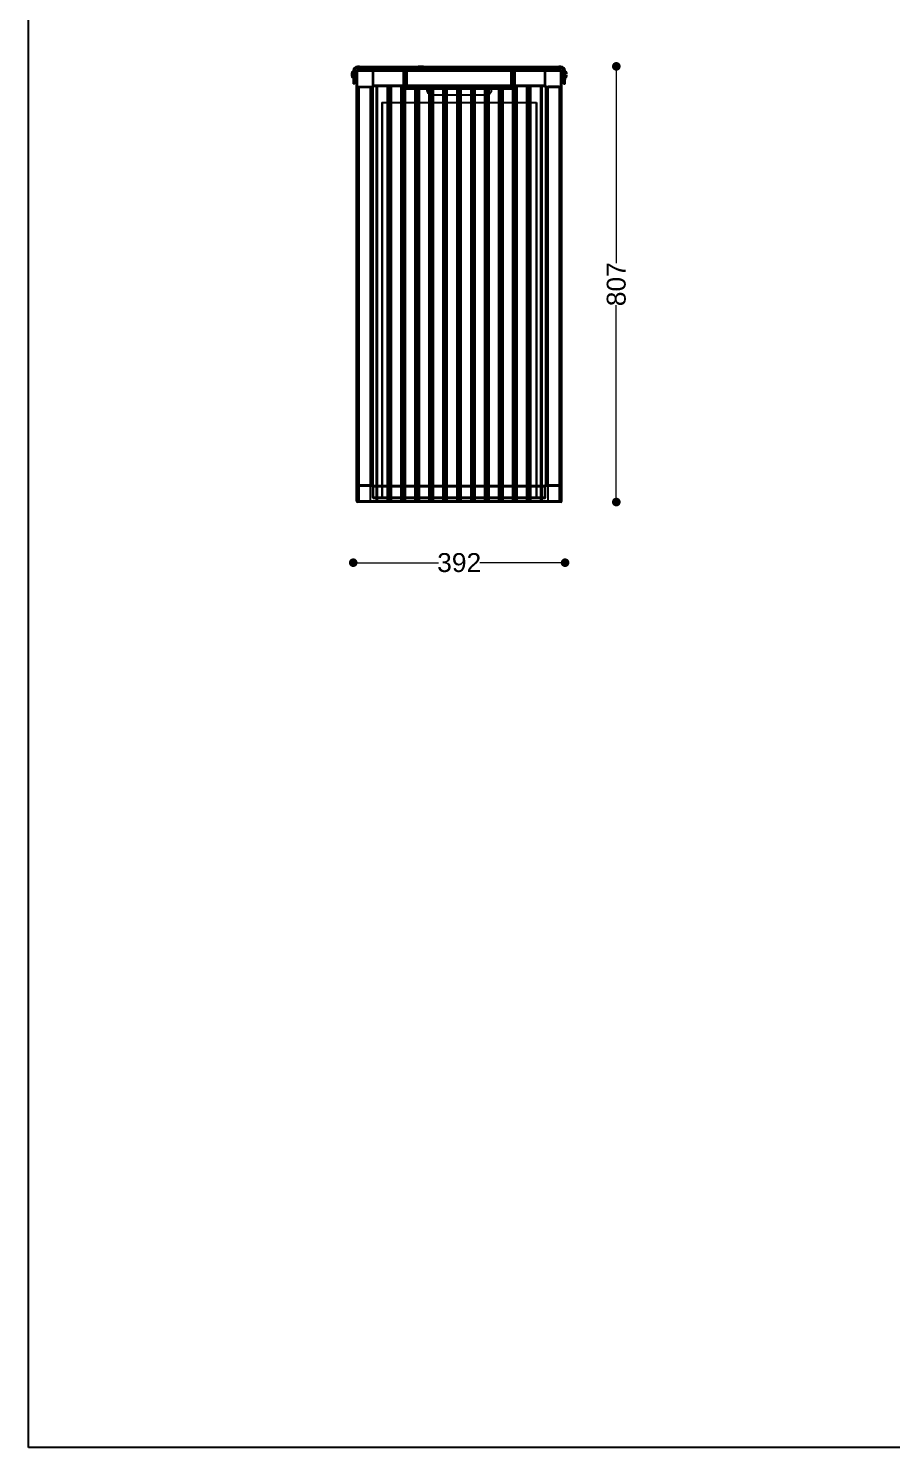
# Model space of a CAD drawing. Header units: millimetres. Extents: x 10366 to 13995, y 24552 to 29685.
# Drawn here: x 10366 to 11965, y 24552 to 27182 of the extents above; entities that cross this region are included whole.
import ezdxf

# ---------------------------------------------------------------- set-up
doc = ezdxf.new("R2010")
doc.units = ezdxf.units.MM
doc.header["$LTSCALE"] = 3
doc.layers.add('DomyÅ›lny', color=7, linetype='Continuous')
doc.layers.add('Hidden_lines', color=7, linetype='Continuous')
doc.styles.get("Standard").update_dxf_attribs({"font": 'arial.ttf'})
doc.dimstyles.new('MATEUSZ', dxfattribs={"dimtxt": 35, "dimasz": 16, "dimexe": 0.18, "dimexo": 0.0625, "dimgap": 0.09, "dimtad": 0, "dimdec": 0, "dimdsep": 46, "dimtxsty": 'Standard', "dimblk": 'DOT', "dimcen": 0.09, "dimse1": 1, "dimse2": 1, "dimadec": 0, "dimazin": 0, "dimtfac": 1, "dimtdec": 0, "dimtofl": 0, "dimtmove": 0, "dimatfit": 3, "dimfxl": 1, "dimtolj": 1, "dimtzin": 0, "dimlwd": 9, "dimlwe": 9, "dimarcsym": 0})

# ---------------------------------------------------------------- blocks, each defined once
blk = doc.blocks.new('_Dot')
at = {"color": 0, "linetype": 'ByBlock', "lineweight": -2}
blk.add_line((-0.5, 0), (-1, 0), dxfattribs=at)
at = {"color": 0, "linetype": 'ByBlock', "const_width": 0.5}
blk.add_lwpolyline([(-0.25, 0, 1), (0.25, 0, 1)], format="xyb", close=True, dxfattribs=at)
blk = doc.blocks.new('*D40')
at = {"color": 0, "lineweight": 9, "transparency": 16777216}
for p, q in [((10983.8, 26191.8), (11125.4, 26191.8)), ((11344.1, 26191.8), (11202.5, 26191.8))]:
    blk.add_line(p, q, dxfattribs=at)
at = {"layer": 'Defpoints', "color": 0, "transparency": 16777216}
for p in [(10967.8, 27079.1), (11360.1, 27079.1), (11360.1, 26191.8)]:
    blk.add_point(p, dxfattribs=at)
at = {"color": 0, "lineweight": 9, "transparency": 16777216, "xscale": 16, "yscale": 16, "zscale": 16, "rotation": 180}
blk.add_blockref('_Dot', (10967.8, 26191.8), dxfattribs=at)
at = {"color": 0, "lineweight": 9, "transparency": 16777216, "xscale": 16, "yscale": 16, "zscale": 16}
blk.add_blockref('_Dot', (11360.1, 26191.8), dxfattribs=at)
at = {"color": 0, "transparency": 16777216, "insert": (11164, 26191.8), "char_height": 35, "attachment_point": 5}
blk.add_mtext('\\A1;392', dxfattribs=at)
blk = doc.blocks.new('*D42')
at = {"color": 0, "lineweight": 9, "transparency": 16777216}
for p, q in [((11455, 27095.2), (11455, 26746.5)), ((11455, 26320.2), (11455, 26668.9))]:
    blk.add_line(p, q, dxfattribs=at)
at = {"layer": 'Defpoints', "color": 0, "transparency": 16777216}
for p in [(11347.4, 27111.2), (11349, 26304.2), (11455, 26304.2)]:
    blk.add_point(p, dxfattribs=at)
at = {"color": 0, "lineweight": 9, "transparency": 16777216, "xscale": 16, "yscale": 16, "zscale": 16}
for p, rotation in [((11455, 27111.2), 90), ((11455, 26304.2), 270)]:
    blk.add_blockref('_Dot', p, dxfattribs=dict(at, rotation=rotation))
at = {"color": 0, "transparency": 16777216, "insert": (11455, 26707.7), "char_height": 35, "attachment_point": 5, "rotation": 90}
blk.add_mtext('\\A1;807', dxfattribs=at)

msp = doc.modelspace()

# ---------------------------------------------------------------- linework, layer by layer
msp.add_lwpolyline([(10366.2, 24552.5), (10366.2, 29684.6), (13995, 29684.6), (13995, 24552.5)], close=True)
at = {"layer": 'DomyÅ›lny'}
for p, q in [((10975.6, 27111.2), (10975.6, 27108.2)), ((10979.6, 27111.2), (11348.4, 27111.2)), ((10979.6, 27111.2), (10979.6, 27108.2)), ((10979.6, 27108.2), (11348.4, 27108.2)), ((11061, 27104.2), (11061, 27108.2)), ((11063, 27104.2), (11063, 27108.2)), ((11064, 27104.2), (11064, 27107.3)), ((11260.2, 27107.3), (11067.7, 27107.3)), ((11067.7, 27104.2), (11067.7, 27107.3)), ((11260.2, 27104.2), (11260.2, 27107.3)), ((11264, 27104.2), (11264, 27107.3)), ((11265, 27108.2), (11265, 27104.2)), ((11267, 27108.2), (11267, 27104.2)), ((11348.4, 27108.2), (11348.4, 27111.2)), ((11352.4, 27108.2), (11352.4, 27111.2)), ((10967.8, 27103.2), (10967.8, 27087.1)), ((10970.8, 27087.1), (10967.8, 27087.1)), ((10970.8, 27087.1), (10970.8, 27103.2)), ((10970.8, 27102.6), (10973.8, 27102.6)), ((10973.8, 27089.6), (10970.8, 27089.6)), ((10974, 26305.8), (10974, 27102.6)), ((11352.4, 27104.2), (10975.6, 27104.2)), ((11352.4, 27102.6), (10975.6, 27102.6)), ((10975.6, 26305.8), (10975.6, 27102.6)), ((11352.4, 26305.8), (11352.4, 27102.6)), ((11354, 26305.8), (11354, 27102.6)), ((11354.1, 27102.6), (11357.1, 27102.6)), ((11357.1, 27089.6), (11354.1, 27089.6)), ((11357.1, 27087.1), (11357.1, 27103.2)), ((11357.1, 27087.1), (11360.1, 27087.1)), ((11360.1, 27103.2), (11360.1, 27087.1)), ((10970.8, 27079.1), (10967.8, 27079.1)), ((11002.4, 27072.6), (11002.4, 26335.8)), ((11004, 27072.6), (11004, 26335.8)), ((11322.4, 27075.8), (11005.6, 27075.8)), ((11322.4, 27074.2), (11005.6, 27074.2)), ((11011, 26334.2), (11011, 27074.2)), ((11031, 26334.2), (11031, 27074.2)), ((11033, 27074.2), (11033, 27044.4)), ((11036.8, 26334.2), (11036.8, 27074.2)), ((11056.8, 26334.2), (11056.8, 27074.2)), ((11058.8, 27074.2), (11058.8, 27044.4)), ((11062.6, 26334.2), (11062.6, 27074.2)), ((11082.6, 26334.2), (11082.6, 27074.2)), ((11082.6, 27072.3), (11088.4, 27072.3)), ((11088.4, 27071.3), (11082.6, 27071.3)), ((11088.4, 27069.3), (11082.6, 27069.3)), ((11084.6, 27072.3), (11084.6, 27071.3)), ((11084.6, 27069.3), (11084.6, 27044.4)), ((11088.4, 26334.2), (11088.4, 27074.2)), ((11108.4, 26334.2), (11108.4, 27074.2)), ((11108.4, 27072.3), (11114.2, 27072.3)), ((11108.4, 27072.3), (11114.2, 27072.3)), ((11110.4, 27059), (11110.4, 27044.4)), ((11114.2, 26334.2), (11114.2, 27074.2)), ((11134.2, 26334.2), (11134.2, 27074.2)), ((11134.2, 27072.3), (11140.1, 27072.3)), ((11134.2, 27072.3), (11140.1, 27072.3)), ((11134.2, 27058.3), (11140.1, 27058.3)), ((11136.2, 27058.3), (11136.2, 27044.4)), ((11140.1, 26334.2), (11140.1, 27074.2)), ((11160.1, 26334.2), (11160.1, 27074.2)), ((11160.1, 27072.3), (11165.9, 27072.3)), ((11160.1, 27072.3), (11165.9, 27072.3)), ((11160.1, 27058.3), (11165.9, 27058.3)), ((11162, 27058.3), (11162, 27044.4)), ((11165.9, 26334.2), (11165.9, 27074.2)), ((11185.9, 26334.2), (11185.9, 27074.2)), ((11185.9, 27072.3), (11191.7, 27072.3)), ((11185.9, 27072.3), (11191.7, 27072.3)), ((11185.9, 27058.3), (11191.7, 27058.3)), ((11187.8, 27058.3), (11187.8, 27044.4)), ((11191.7, 26334.2), (11191.7, 27074.2)), ((11211.7, 26334.2), (11211.7, 27074.2)), ((11211.7, 27072.3), (11217.5, 27072.3)), ((11211.7, 27072.3), (11217.5, 27072.3)), ((11211.7, 27058.3), (11214, 27058.3)), ((11213.7, 27058.3), (11213.7, 27044.4)), ((11217.5, 26334.2), (11217.5, 27074.2)), ((11237.5, 26334.2), (11237.5, 27074.2)), ((11237.5, 27072.3), (11243.3, 27072.3)), ((11243.3, 27071.3), (11237.5, 27071.3)), ((11243.3, 27069.3), (11237.5, 27069.3)), ((11239.5, 27072.3), (11239.5, 27071.3)), ((11239.5, 27069.3), (11239.5, 27044.4)), ((11243.3, 26334.2), (11243.3, 27074.2)), ((11263.3, 26334.2), (11263.3, 27074.2)), ((11264, 27072.3), (11264, 27074.2)), ((11265.3, 27070.3), (11265.3, 27044.4)), ((11269.1, 26334.2), (11269.1, 27074.2)), ((11289.1, 26334.2), (11289.1, 27074.2)), ((11291.1, 27074.2), (11291.1, 27044.4)), ((11295, 26334.2), (11295, 27074.2)), ((11315, 26334.2), (11315, 27074.2)), ((11316.9, 27074.2), (11316.9, 26334.2)), ((11324, 27072.6), (11324, 26335.8)), ((11325.6, 27072.6), (11325.6, 26335.8)), ((11357.1, 27079.1), (11360.1, 27079.1)), ((11031, 27044.4), (11036.8, 27044.4)), ((11056.8, 27044.4), (11062.6, 27044.4)), ((11082.6, 27044.4), (11088.4, 27044.4)), ((11108.4, 27044.4), (11114.2, 27044.4)), ((11134.2, 27044.4), (11140.1, 27044.4)), ((11160.1, 27044.4), (11165.9, 27044.4)), ((11185.9, 27044.4), (11191.7, 27044.4)), ((11211.7, 27044.4), (11217.5, 27044.4)), ((11237.5, 27044.4), (11243.3, 27044.4)), ((11263.3, 27044.4), (11269.1, 27044.4)), ((11289.1, 27044.4), (11295, 27044.4)), ((11322.4, 26334.2), (11005.6, 26334.2)), ((11322.4, 26332.6), (11005.6, 26332.6)), ((11352.4, 26305.8), (10975.6, 26305.8)), ((11352.4, 26304.2), (10975.6, 26304.2))]:
    msp.add_line(p, q, dxfattribs=at)
for points in [[(10979.6, 27111.2, 0), (10975.6, 27111.2, 0)], [(10975.6, 27108.2, 0), (10975.6, 27108.2, 0), (10975.6, 27108.2, 0), (10975.6, 27108.2, 0), (10975.6, 27108.2, 0), (10975.6, 27108.2, 0), (10975.6, 27108.2, 0), (10975.6, 27108.2, 0), (10975.6, 27108.2, 0), (10975.6, 27108.2, 0), (10975.6, 27108.2, 0), (10975.6, 27108.2, 0), (10975.6, 27108.2, 0), (10975.6, 27108.2, 0), (10975.6, 27108.2, 0), (10975.7, 27108.2, 0), (10976, 27108.2, 0), (10979.6, 27108.2, 0)], [(11064, 27107.3, 0), (11064, 27107.3, 0), (11064, 27107.3, 0), (11064, 27107.3, 0), (11064, 27107.3, 0), (11064, 27107.3, 0), (11064, 27107.3, 0), (11064, 27107.3, 0), (11064, 27107.3, 0), (11064, 27107.3, 0), (11064, 27107.3, 0), (11064, 27107.3, 0), (11064, 27107.3, 0), (11064.1, 27107.3, 0), (11065, 27107.3, 0), (11067.7, 27107.3, 0)], [(11260.2, 27107.3, 0), (11264, 27107.3, 0)], [(11352.4, 27111.2, 0), (11352.4, 27111.2, 0), (11352.4, 27111.2, 0), (11352.4, 27111.2, 0), (11352.4, 27111.2, 0), (11352.4, 27111.2, 0), (11352.4, 27111.2, 0), (11352.4, 27111.2, 0), (11352.4, 27111.2, 0), (11352.4, 27111.2, 0), (11352.4, 27111.2, 0), (11352.4, 27111.2, 0), (11352.3, 27111.2, 0), (11352.3, 27111.2, 0), (11352.3, 27111.2, 0), (11352.2, 27111.2, 0), (11351.9, 27111.2, 0), (11348.4, 27111.2, 0)], [(11348.4, 27108.2, 0), (11352.4, 27108.2, 0)], [(10965.3, 27096.1, 0), (10965.3, 27096.1, 0), (10965.3, 27096.1, 0), (10965.3, 27096.1, 0), (10965.3, 27096.1, 0), (10965.3, 27096.1, 0), (10965.3, 27096.1, 0), (10965.3, 27096.1, 0), (10965.3, 27096.1, 0), (10965.3, 27096.1, 0), (10965.3, 27096.1, 0), (10965.3, 27096.1, 0), (10965.3, 27096.1, 0), (10965.3, 27096.1, 0), (10965.4, 27098.6, 0), (10965.6, 27099.8, 0), (10966, 27101.1, 0), (10966.3, 27101.7, 0), (10966.4, 27102, 0), (10966.7, 27102.3, 0), (10966.8, 27102.4, 0), (10966.9, 27102.5, 0), (10967, 27102.5, 0), (10967.1, 27102.5, 0), (10967.1, 27102.6, 0), (10967.2, 27102.6, 0), (10967.3, 27102.6, 0), (10967.4, 27102.6, 0), (10967.4, 27102.5, 0), (10967.5, 27102.5, 0), (10967.6, 27102.5, 0), (10967.7, 27102.4, 0), (10967.8, 27102.3, 0)], [(10967.8, 27089.9, 0), (10967.8, 27089.8, 0), (10967.7, 27089.7, 0), (10967.6, 27089.7, 0), (10967.5, 27089.6, 0), (10967.4, 27089.6, 0), (10967.4, 27089.6, 0), (10967.3, 27089.6, 0), (10967.2, 27089.6, 0), (10967.2, 27089.6, 0), (10967.1, 27089.6, 0), (10967.1, 27089.6, 0), (10967, 27089.6, 0), (10966.9, 27089.7, 0), (10966.8, 27089.7, 0), (10966.7, 27089.8, 0), (10966.5, 27090, 0), (10966.4, 27090.2, 0), (10966.1, 27090.7, 0), (10965.8, 27091.6, 0), (10965.6, 27092.6, 0), (10965.4, 27093.6, 0), (10965.3, 27096.1, 0)], [(10967.8, 27087.1, 0), (10967.8, 27079.1, 0)], [(10970.8, 27096.1, 0), (10970.8, 27100.7, 0), (10970.8, 27102.1, 0), (10970.8, 27102.5, 0), (10970.8, 27102.5, 0), (10970.8, 27102.6, 0), (10970.8, 27102.6, 0), (10970.8, 27102.6, 0), (10970.8, 27102.6, 0), (10970.8, 27102.6, 0), (10970.8, 27102.6, 0), (10970.8, 27102.6, 0), (10970.8, 27102.6, 0), (10970.8, 27102.6, 0), (10970.8, 27102.6, 0), (10970.8, 27102.6, 0), (10970.8, 27102.6, 0), (10970.8, 27102.6, 0), (10970.8, 27102.6, 0)], [(10970.8, 27089.6, 0), (10970.8, 27089.6, 0), (10970.8, 27089.6, 0), (10970.8, 27089.6, 0), (10970.8, 27089.6, 0), (10970.8, 27089.6, 0), (10970.8, 27089.6, 0), (10970.8, 27089.6, 0), (10970.8, 27089.6, 0), (10970.8, 27089.6, 0), (10970.8, 27089.6, 0), (10970.8, 27089.6, 0), (10970.8, 27089.6, 0), (10970.8, 27089.6, 0), (10970.8, 27089.6, 0), (10970.8, 27089.8, 0), (10970.8, 27090.4, 0), (10970.8, 27096.1, 0)], [(10970.8, 27079.1, 0), (10970.8, 27079.1, 0), (10970.8, 27079.1, 0), (10970.8, 27079.1, 0), (10970.8, 27079.1, 0), (10970.8, 27079.1, 0), (10970.8, 27079.1, 0), (10970.8, 27079.1, 0), (10970.8, 27079.1, 0), (10970.8, 27079.1, 0), (10970.8, 27079.1, 0), (10970.8, 27079.1, 0), (10970.8, 27079.1, 0), (10970.8, 27079.2, 0), (10970.8, 27079.3, 0), (10970.8, 27080.1, 0), (10970.8, 27087.1, 0)], [(10975.6, 27102.6, 0), (10974, 27102.6, 0)], [(10975.6, 27104.2, 0), (10975.6, 27104.2, 0), (10975.6, 27104.2, 0), (10975.6, 27104.2, 0), (10975.6, 27104.2, 0), (10975.6, 27104.2, 0), (10975.6, 27104.2, 0), (10975.6, 27104.2, 0), (10975.6, 27104.2, 0), (10975.6, 27104.2, 0), (10975.6, 27104.2, 0), (10975.6, 27104.2, 0), (10975.6, 27104.2, 0), (10975.6, 27104.2, 0), (10975.6, 27104.2, 0), (10975.6, 27104.1, 0), (10975.6, 27104, 0), (10975.6, 27102.6, 0)], [(11352.4, 27102.6, 0), (11352.4, 27104.2, 0)], [(11354, 27102.6, 0), (11354, 27102.6, 0), (11354, 27102.6, 0), (11354, 27102.6, 0), (11354, 27102.6, 0), (11354, 27102.6, 0), (11354, 27102.6, 0), (11354, 27102.6, 0), (11354, 27102.6, 0), (11354, 27102.6, 0), (11354, 27102.6, 0), (11354, 27102.6, 0), (11354, 27102.6, 0), (11353.9, 27102.6, 0), (11353.9, 27102.6, 0), (11353.9, 27102.6, 0), (11353.8, 27102.6, 0), (11352.4, 27102.6, 0)], [(11357.1, 27087.1, 0), (11357.1, 27079.1, 0)], [(11360.1, 27102.3, 0), (11360.2, 27102.4, 0), (11360.3, 27102.5, 0), (11360.4, 27102.5, 0), (11360.5, 27102.5, 0), (11360.6, 27102.6, 0), (11360.7, 27102.6, 0), (11360.8, 27102.6, 0), (11360.9, 27102.5, 0), (11361, 27102.5, 0), (11361.1, 27102.4, 0), (11361.2, 27102.3, 0), (11361.3, 27102.2, 0), (11361.5, 27102, 0), (11361.7, 27101.6, 0), (11361.9, 27101.2, 0), (11362.1, 27100.4, 0), (11362.5, 27098.7, 0), (11362.6, 27097, 0)], [(11362.6, 27095.1, 0), (11362.5, 27093.5, 0), (11362.1, 27091.8, 0), (11361.9, 27090.9, 0), (11361.7, 27090.5, 0), (11361.5, 27090.1, 0), (11361.3, 27089.9, 0), (11361.2, 27089.8, 0), (11361.1, 27089.7, 0), (11361, 27089.7, 0), (11360.9, 27089.6, 0), (11360.8, 27089.6, 0), (11360.7, 27089.6, 0), (11360.6, 27089.6, 0), (11360.5, 27089.6, 0), (11360.4, 27089.6, 0), (11360.3, 27089.7, 0), (11360.2, 27089.7, 0), (11360.1, 27089.9, 0)], [(11360.1, 27079.1, 0), (11360.1, 27079.1, 0), (11360.1, 27079.1, 0), (11360.1, 27079.1, 0), (11360.1, 27079.1, 0), (11360.1, 27079.1, 0), (11360.1, 27079.1, 0), (11360.1, 27079.1, 0), (11360.1, 27079.1, 0), (11360.1, 27079.1, 0), (11360.1, 27079.1, 0), (11360.1, 27079.1, 0), (11360.1, 27079.1, 0), (11360.1, 27079.2, 0), (11360.1, 27079.3, 0), (11360.1, 27080.1, 0), (11360.1, 27087.1, 0)], [(11004, 27072.6, 0), (11004, 27072.6, 0), (11004, 27072.6, 0), (11004, 27072.6, 0), (11004, 27072.6, 0), (11004, 27072.6, 0), (11004, 27072.6, 0), (11004, 27072.6, 0), (11004, 27072.6, 0), (11004, 27072.6, 0), (11004, 27072.6, 0), (11004, 27072.6, 0), (11003.9, 27072.6, 0), (11003.9, 27072.6, 0), (11003.9, 27072.6, 0), (11003.8, 27072.6, 0), (11002.4, 27072.6, 0)], [(11005.6, 27075.8, 0), (11005.6, 27074.2, 0)], [(11263.3, 27072.3, 0), (11263.8, 27072.3, 0), (11263.9, 27072.3, 0), (11263.9, 27072.3, 0), (11263.9, 27072.3, 0), (11264, 27072.3, 0), (11264, 27072.3, 0), (11264, 27072.3, 0), (11264, 27072.3, 0), (11264, 27072.3, 0), (11264, 27072.3, 0), (11264, 27072.3, 0), (11264, 27072.3, 0), (11264, 27072.3, 0), (11264, 27072.3, 0), (11264, 27072.3, 0), (11264, 27072.3, 0)], [(11322.4, 27074.2, 0), (11322.4, 27074.2, 0), (11322.4, 27074.2, 0), (11322.4, 27074.2, 0), (11322.4, 27074.2, 0), (11322.4, 27074.2, 0), (11322.4, 27074.2, 0), (11322.4, 27074.2, 0), (11322.4, 27074.2, 0), (11322.4, 27074.2, 0), (11322.4, 27074.2, 0), (11322.4, 27074.2, 0), (11322.4, 27074.2, 0), (11322.4, 27074.2, 0), (11322.4, 27074.2, 0), (11322.4, 27074.4, 0), (11322.4, 27075.8, 0)], [(11325.6, 27072.6, 0), (11324, 27072.6, 0)], [(11002.4, 26335.8, 0), (11004, 26335.8, 0)], [(11005.6, 26334.2, 0), (11005.6, 26334.2, 0), (11005.6, 26334.2, 0), (11005.6, 26334.2, 0), (11005.6, 26334.2, 0), (11005.6, 26334.2, 0), (11005.6, 26334.2, 0), (11005.6, 26334.2, 0), (11005.6, 26334.2, 0), (11005.6, 26334.2, 0), (11005.6, 26334.2, 0), (11005.6, 26334.2, 0), (11005.6, 26334.2, 0), (11005.6, 26334.2, 0), (11005.6, 26334.2, 0), (11005.6, 26334.1, 0), (11005.6, 26334, 0), (11005.6, 26332.6, 0)], [(11322.4, 26332.6, 0), (11322.4, 26334.2, 0)], [(11324, 26335.8, 0), (11324, 26335.8, 0), (11324, 26335.8, 0), (11324, 26335.8, 0), (11324, 26335.8, 0), (11324, 26335.8, 0), (11324, 26335.8, 0), (11324, 26335.8, 0), (11324, 26335.8, 0), (11324, 26335.8, 0), (11324, 26335.8, 0), (11324, 26335.8, 0), (11324, 26335.8, 0), (11324, 26335.8, 0), (11324, 26335.8, 0), (11324.1, 26335.8, 0), (11325.6, 26335.8, 0)], [(10974, 26305.8, 0), (10974, 26305.8, 0), (10974, 26305.8, 0), (10974, 26305.8, 0), (10974, 26305.8, 0), (10974, 26305.8, 0), (10974, 26305.8, 0), (10974, 26305.8, 0), (10974, 26305.8, 0), (10974, 26305.8, 0), (10974, 26305.8, 0), (10974, 26305.8, 0), (10974, 26305.8, 0), (10974, 26305.8, 0), (10974, 26305.8, 0), (10974, 26305.8, 0), (10974.1, 26305.8, 0), (10975.6, 26305.8, 0)], [(10975.6, 26305.8, 0), (10975.6, 26304.2, 0)], [(11352.4, 26305.8, 0), (11354, 26305.8, 0)], [(11352.4, 26304.2, 0), (11352.4, 26304.2, 0), (11352.4, 26304.2, 0), (11352.4, 26304.2, 0), (11352.4, 26304.2, 0), (11352.4, 26304.2, 0), (11352.4, 26304.2, 0), (11352.4, 26304.2, 0), (11352.4, 26304.2, 0), (11352.4, 26304.2, 0), (11352.4, 26304.2, 0), (11352.4, 26304.2, 0), (11352.4, 26304.2, 0), (11352.4, 26304.2, 0), (11352.4, 26304.2, 0), (11352.4, 26304.2, 0), (11352.4, 26304.4, 0), (11352.4, 26305.8, 0)]]:
    msp.add_polyline3d(points, dxfattribs=at)
for points in [[(11093.2, 27111.2, 0), (11088.2, 27111.2, 0), (11093.2, 27111.2, 0), (11098.2, 27111.2, 0)], [(11093.2, 27108.2, 0), (11088.2, 27108.2, 0), (11093.2, 27108.2, 0), (11098.2, 27108.2, 0)], [(11114.2, 27108.2, 0), (11107.2, 27108.2, 0), (11114.2, 27108.2, 0), (11121.2, 27108.2, 0)], [(11135.2, 27108.2, 0), (11128.2, 27108.2, 0), (11135.2, 27108.2, 0), (11140.2, 27108.2, 0), (11141.7, 27108.2, 0), (11142.1, 27108.2, 0), (11142.2, 27108.2, 0), (11142.2, 27108.2, 0), (11142.2, 27108.2, 0), (11142.2, 27108.2, 0), (11142.2, 27108.2, 0), (11142.2, 27108.2, 0), (11142.2, 27108.2, 0), (11142.2, 27108.2, 0), (11142.2, 27108.2, 0), (11142.2, 27108.2, 0), (11142.2, 27108.2, 0), (11142.2, 27108.2, 0), (11142.2, 27108.2, 0), (11142.2, 27108.2, 0), (11142.2, 27108.2, 0), (11142.2, 27108.2, 0), (11142.2, 27108.2, 0), (11142.2, 27108.2, 0), (11142.2, 27108.2, 0), (11142.2, 27108.2, 0), (11142.2, 27108.2, 0), (11142.2, 27108.2, 0), (11142.2, 27108.2, 0), (11142.2, 27108.2, 0), (11142, 27108.2, 0), (11141.3, 27108.2, 0)], [(11164, 27108.2, 0), (11149, 27108.2, 0), (11164, 27108.2, 0), (11179, 27108.2, 0)], [(11192.7, 27108.2, 0), (11199.7, 27108.2, 0), (11192.7, 27108.2, 0), (11185.7, 27108.2, 0)], [(11354.1, 27096.1, 0), (11354.1, 27102.6, 0), (11354.1, 27096.1, 0), (11354.1, 27089.6, 0)]]:
    msp.add_polyline3d(points, close=True, dxfattribs=at)
for centre, radius, start, end in [((10975.9, 27103.2), 8.02, 92.224, 180), ((10975.9, 27103.2), 5.02, 93.5545, 180), ((11352, 27103.2), 8.02, 0, 87.776), ((11352, 27103.2), 8.02, 0, 87.776), ((11352, 27103.2), 5.02, 0, 86.4455), ((10975.6, 27102.6), 1.6, 90, 180), ((11002.4, 27102.6), 1.6, 61.6476, 90), ((11325.6, 27102.6), 1.6, 90, 110.2), ((11352.4, 27102.6), 1.6, 0, 90), ((10975.6, 27075.8), 1.6, 180, 212.8932), ((11005.6, 27072.6), 3.2, 90, 180), ((11005.6, 27072.6), 1.6, 90, 180), ((11065.4, 27073.8), 4.49, 180, 231.0161), ((11114, 27068.3), 10, 236.4977, 270), ((11214, 27068.3), 10, 270, 290.8248), ((11262.5, 27073.8), 4.49, 281.0434, 0), ((11262.5, 27073.8), 2.49, 290.2069, 0), ((11322.4, 27072.6), 3.2, 0, 90), ((11322.4, 27072.6), 1.6, 0, 90), ((11352.4, 27075.8), 1.6, 327.1068, 0), ((10975.6, 26332.6), 1.6, 148.7822, 180), ((11005.6, 26335.8), 3.2, 180, 270), ((11005.6, 26335.8), 1.6, 180, 270), ((11322.4, 26335.8), 3.2, 270, 0), ((11322.4, 26335.8), 1.6, 270, 0), ((11352.4, 26332.6), 1.6, 0, 28.1795), ((10975.6, 26305.8), 1.6, 180, 270), ((11352.4, 26305.8), 1.6, 270, 0)]:
    msp.add_arc(centre, radius, start, end, dxfattribs=at)
at = {"layer": 'Hidden_lines'}
for p, q in [((10980.6, 27108.2), (10980.6, 27111.2)), ((11039, 27108.2), (11039, 27111.2)), ((11044, 27108.2), (11044, 27111.2)), ((11065.2, 27072.3), (11065.2, 27107.3)), ((11067.4, 27072.3), (11067.4, 27107.3)), ((11088.2, 27108.2), (11088.2, 27111.2)), ((11098.2, 27111.2), (11098.2, 27108.2)), ((11107.2, 27108.2), (11107.2, 27111.2)), ((11121.2, 27111.2), (11121.2, 27108.2)), ((11128.2, 27108.2), (11128.2, 27111.2)), ((11142.2, 27111.2), (11142.2, 27108.2)), ((11149, 27108.2), (11149, 27111.2)), ((11179, 27111.2), (11179, 27108.2)), ((11185.7, 27108.2), (11185.7, 27111.2)), ((11199.7, 27111.2), (11199.7, 27108.2)), ((11206.7, 27108.2), (11206.7, 27111.2)), ((11220.7, 27111.2), (11220.7, 27108.2)), ((11229.7, 27108.2), (11229.7, 27111.2)), ((11239.7, 27111.2), (11239.7, 27108.2)), ((11260.5, 27072.3), (11260.5, 27107.3)), ((11262.8, 27072.3), (11262.8, 27107.3)), ((11284, 27108.2), (11284, 27111.2)), ((11289, 27108.2), (11289, 27111.2)), ((11347.4, 27111.2), (11347.4, 27108.2)), ((10967.8, 27100.6), (10970.8, 27100.6)), ((10970.8, 27091.6), (10967.8, 27091.6)), ((11004, 27075.8), (11004, 27102.6)), ((11005.6, 27075.8), (11005.6, 27102.6)), ((11061, 27074.2), (11061, 27104.2)), ((11063, 27073.8), (11063, 27104.2)), ((11064, 27072.3), (11064, 27104.2)), ((11067.7, 27072.3), (11067.7, 27104.2)), ((11260.2, 27072.3), (11260.2, 27104.2)), ((11264, 27074.2), (11264, 27104.2)), ((11265, 27104.2), (11265, 27073.8)), ((11267, 27104.2), (11267, 27073.8)), ((11322.4, 27075.8), (11322.4, 27102.6)), ((11324, 27075.8), (11324, 27102.6)), ((11357.1, 27100.6), (11360.1, 27100.6)), ((11360.1, 27091.6), (11357.1, 27091.6)), ((10975.6, 27074.2), (11002.4, 27074.2)), ((10975.6, 27072.6), (11002.4, 27072.6)), ((10979, 26304.2), (10979, 27074.2)), ((10999, 27074.2), (10999, 26304.2)), ((11013, 26304.2), (11013, 27074.2)), ((11038.8, 26304.2), (11038.8, 27074.2)), ((11064.6, 26304.2), (11064.6, 27074.2)), ((11082.6, 27071.3), (11065.4, 27071.3)), ((11082.6, 27069.3), (11065.4, 27069.3)), ((11067.7, 27072.3), (11082.6, 27072.3)), ((11084.6, 27074.2), (11084.6, 27072.3)), ((11084.6, 27071.3), (11084.6, 27069.3)), ((11088.4, 27072.3), (11108.4, 27072.3)), ((11104, 27071.3), (11088.4, 27071.3)), ((11104, 27069.3), (11088.4, 27069.3)), ((11090.4, 26304.2), (11090.4, 27074.2)), ((11104, 27072.3), (11104, 27068.3)), ((11104, 27072.3), (11108.4, 27072.3)), ((11224, 27071.3), (11104, 27071.3)), ((11104, 27071.3), (11104, 27069.3)), ((11224, 27069.3), (11104, 27069.3)), ((11110.4, 27074.2), (11110.4, 27059)), ((11114.2, 27072.3), (11134.2, 27072.3)), ((11114.2, 27072.3), (11134.2, 27072.3)), ((11114.2, 27058.3), (11134.2, 27058.3)), ((11116.2, 26304.2), (11116.2, 27074.2)), ((11136.2, 27074.2), (11136.2, 27058.3)), ((11140.1, 27072.3), (11160.1, 27072.3)), ((11140.1, 27072.3), (11160.1, 27072.3)), ((11140.1, 27058.3), (11160.1, 27058.3)), ((11142, 26304.2), (11142, 27074.2)), ((11162, 27074.2), (11162, 27058.3)), ((11165.9, 27072.3), (11185.9, 27072.3)), ((11165.9, 27072.3), (11185.9, 27072.3)), ((11165.9, 27058.3), (11185.9, 27058.3)), ((11167.8, 26304.2), (11167.8, 27074.2)), ((11187.8, 27074.2), (11187.8, 27058.3)), ((11191.7, 27072.3), (11211.7, 27072.3)), ((11191.7, 27072.3), (11211.7, 27072.3)), ((11191.7, 27058.3), (11211.7, 27058.3)), ((11193.7, 26304.2), (11193.7, 27074.2)), ((11213.7, 27074.2), (11213.7, 27058.3)), ((11217.5, 27072.3), (11237.5, 27072.3)), ((11217.5, 27072.3), (11224, 27072.3)), ((11219.5, 26304.2), (11219.5, 27074.2)), ((11224, 27072.3), (11224, 27068.3)), ((11237.5, 27071.3), (11224, 27071.3)), ((11224, 27071.3), (11224, 27069.3)), ((11237.5, 27069.3), (11224, 27069.3)), ((11239.5, 27074.2), (11239.5, 27072.3)), ((11239.5, 27071.3), (11239.5, 27069.3)), ((11243.3, 27072.3), (11260.2, 27072.3)), ((11262.5, 27071.3), (11243.3, 27071.3)), ((11262.5, 27069.3), (11243.3, 27069.3)), ((11245.3, 26304.2), (11245.3, 27074.2)), ((11265.3, 27074.2), (11265.3, 27070.3)), ((11271.1, 26304.2), (11271.1, 27074.2)), ((11296.9, 26304.2), (11296.9, 27074.2)), ((11325.6, 27074.2), (11352.4, 27074.2)), ((11325.6, 27072.6), (11352.4, 27072.6)), ((11329, 26304.2), (11329, 27074.2)), ((11349, 27074.2), (11349, 26304.2)), ((11020.6, 27044.4), (11031, 27044.4)), ((11020.6, 27044.4), (11020.6, 26312.4)), ((11020.6, 27033.1), (11021.6, 27033.1)), ((11021.6, 27044.4), (11021.6, 26312.4)), ((11033, 27044.4), (11033, 26304.2)), ((11036.8, 27044.4), (11056.8, 27044.4)), ((11058.8, 27044.4), (11058.8, 26304.2)), ((11062.6, 27044.4), (11082.6, 27044.4)), ((11084.6, 27044.4), (11084.6, 26304.2)), ((11088.4, 27044.4), (11108.4, 27044.4)), ((11110.4, 27044.4), (11110.4, 26304.2)), ((11114.2, 27044.4), (11134.2, 27044.4)), ((11136.2, 27044.4), (11136.2, 26304.2)), ((11140.1, 27044.4), (11160.1, 27044.4)), ((11162, 27044.4), (11162, 26304.2)), ((11165.9, 27044.4), (11185.9, 27044.4)), ((11187.8, 27044.4), (11187.8, 26304.2)), ((11191.7, 27044.4), (11211.7, 27044.4)), ((11213.7, 27044.4), (11213.7, 26304.2)), ((11217.5, 27044.4), (11237.5, 27044.4)), ((11239.5, 27044.4), (11239.5, 26304.2)), ((11243.3, 27044.4), (11263.3, 27044.4)), ((11265.3, 27044.4), (11265.3, 26304.2)), ((11269.1, 27044.4), (11289.1, 27044.4)), ((11291.1, 27044.4), (11291.1, 26304.2)), ((11295, 27044.4), (11307.4, 27044.4)), ((11306.4, 27044.4), (11306.4, 26312.4)), ((11306.4, 27033.1), (11307.4, 27033.1)), ((11307.4, 27044.4), (11307.4, 26312.4)), ((11020.6, 27013.1), (11021.6, 27013.1)), ((11306.4, 27013.1), (11307.4, 27013.1)), ((11020.6, 26993.1), (11021.6, 26993.1)), ((11306.4, 26993.1), (11307.4, 26993.1)), ((10975.6, 26335.8), (11002.4, 26335.8)), ((10975.6, 26334.2), (11002.4, 26334.2)), ((11004, 26312.4), (11004, 26332.6)), ((11005.6, 26312.4), (11005.6, 26332.6)), ((11011, 26304.2), (11011, 26334.2)), ((11031, 26304.2), (11031, 26334.2)), ((11036.8, 26304.2), (11036.8, 26334.2)), ((11056.8, 26304.2), (11056.8, 26334.2)), ((11062.6, 26304.2), (11062.6, 26334.2)), ((11082.6, 26304.2), (11082.6, 26334.2)), ((11088.4, 26304.2), (11088.4, 26334.2)), ((11108.4, 26304.2), (11108.4, 26334.2)), ((11114.2, 26304.2), (11114.2, 26334.2)), ((11134.2, 26304.2), (11134.2, 26334.2)), ((11140.1, 26304.2), (11140.1, 26334.2)), ((11160.1, 26304.2), (11160.1, 26334.2)), ((11165.9, 26304.2), (11165.9, 26334.2)), ((11185.9, 26304.2), (11185.9, 26334.2)), ((11191.7, 26304.2), (11191.7, 26334.2)), ((11211.7, 26304.2), (11211.7, 26334.2)), ((11217.5, 26304.2), (11217.5, 26334.2)), ((11237.5, 26304.2), (11237.5, 26334.2)), ((11243.3, 26304.2), (11243.3, 26334.2)), ((11263.3, 26304.2), (11263.3, 26334.2)), ((11269.1, 26304.2), (11269.1, 26334.2)), ((11289.1, 26304.2), (11289.1, 26334.2)), ((11295, 26304.2), (11295, 26334.2)), ((11315, 26304.2), (11315, 26334.2)), ((11316.9, 26334.2), (11316.9, 26304.2)), ((11322.4, 26312.4), (11322.4, 26332.6)), ((11324, 26312.4), (11324, 26332.6)), ((11325.6, 26335.8), (11352.4, 26335.8)), ((11325.6, 26334.2), (11352.4, 26334.2)), ((11322.4, 26312.4), (11005.6, 26312.4)), ((11322.4, 26310.8), (11005.6, 26310.8)), ((11021.6, 26312.4), (11021.6, 26313.4)), ((11021.6, 26313.4), (11306.4, 26313.4)), ((11306.4, 26312.4), (11306.4, 26313.4))]:
    msp.add_line(p, q, dxfattribs=at)
for points in [[(10967.8, 27102.3, 0), (10968, 27102.1, 0), (10968.2, 27101.8, 0), (10968.3, 27101.5, 0), (10968.6, 27100.7, 0), (10969, 27099.1, 0), (10969.2, 27096.1, 0)], [(10969.2, 27096.1, 0), (10969.2, 27096.1, 0), (10969.2, 27096.1, 0), (10969.2, 27094.5, 0), (10969, 27092.9, 0), (10968.6, 27091.2, 0), (10968.3, 27090.5, 0), (10968.1, 27090.2, 0), (10968, 27090, 0), (10967.8, 27089.9, 0)], [(10970.8, 27102.6, 0), (10970.8, 27102.6, 0), (10970.8, 27102.6, 0), (10970.8, 27102.6, 0), (10970.8, 27102.6, 0), (10970.8, 27102.6, 0), (10970.8, 27102.6, 0), (10970.8, 27102.6, 0), (10970.8, 27102.6, 0), (10970.8, 27102.6, 0), (10970.8, 27102.6, 0), (10970.8, 27102.6, 0), (10970.8, 27102.6, 0), (10970.8, 27102.5, 0), (10970.8, 27102.4, 0), (10970.8, 27101.8, 0), (10970.8, 27096.2, 0), (10970.8, 27091.5, 0), (10970.8, 27090, 0), (10970.8, 27089.7, 0), (10970.8, 27089.6, 0), (10970.8, 27089.6, 0), (10970.8, 27089.6, 0), (10970.8, 27089.6, 0), (10970.8, 27089.6, 0), (10970.8, 27089.6, 0), (10970.8, 27089.6, 0), (10970.8, 27089.6, 0), (10970.8, 27089.6, 0), (10970.8, 27089.6, 0), (10970.8, 27089.6, 0), (10970.8, 27089.6, 0), (10970.8, 27089.6, 0), (10970.8, 27089.6, 0)], [(11005.6, 27102.6, 0), (11005.6, 27104.2, 0)], [(11322.4, 27104.2, 0), (11322.4, 27104.2, 0), (11322.4, 27104.2, 0), (11322.4, 27104.2, 0), (11322.4, 27104.2, 0), (11322.4, 27104.2, 0), (11322.4, 27104.2, 0), (11322.4, 27104.2, 0), (11322.4, 27104.2, 0), (11322.4, 27104.2, 0), (11322.4, 27104.2, 0), (11322.4, 27104.2, 0), (11322.4, 27104.2, 0), (11322.4, 27104.2, 0), (11322.4, 27104.2, 0), (11322.4, 27104.1, 0), (11322.4, 27104, 0), (11322.4, 27102.6, 0)], [(11358.7, 27096.4, 0), (11359, 27099.4, 0), (11359.4, 27101, 0), (11359.7, 27101.7, 0), (11359.8, 27102, 0), (11360.1, 27102.3, 0)], [(11360.1, 27089.9, 0), (11359.8, 27090.1, 0), (11359.7, 27090.4, 0), (11359.4, 27091.1, 0), (11359.1, 27091.9, 0), (11358.8, 27093.5, 0), (11358.7, 27095.8, 0)], [(10974, 27072.6, 0), (10974, 27072.6, 0), (10974, 27072.6, 0), (10974, 27072.6, 0), (10974, 27072.6, 0), (10974, 27072.6, 0), (10974, 27072.6, 0), (10974, 27072.6, 0), (10974, 27072.6, 0), (10974, 27072.6, 0), (10974, 27072.6, 0), (10974, 27072.6, 0), (10974, 27072.6, 0), (10974, 27072.6, 0), (10974, 27072.6, 0), (10974, 27072.6, 0), (10974.1, 27072.6, 0), (10975.6, 27072.6, 0)], [(11002.4, 27074.2, 0), (11002.5, 27074.2, 0), (11002.6, 27074.2, 0), (11002.8, 27074.2, 0), (11002.9, 27074.3, 0), (11003.1, 27074.3, 0), (11003.2, 27074.4, 0), (11003.4, 27074.5, 0), (11003.5, 27074.6, 0)], [(11002.4, 27074.2, 0), (11002.4, 27074.2, 0), (11002.4, 27074.2, 0), (11002.4, 27074.2, 0), (11002.4, 27074.2, 0), (11002.4, 27074.2, 0), (11002.4, 27074.2, 0), (11002.4, 27074.2, 0), (11002.4, 27074.2, 0), (11002.4, 27074.2, 0), (11002.4, 27074.2, 0), (11002.4, 27074.2, 0), (11002.4, 27074.2, 0), (11002.4, 27074.2, 0), (11002.4, 27074.2, 0), (11002.4, 27074.2, 0), (11002.4, 27074.2, 0), (11002.4, 27074.2, 0), (11002.4, 27074.1, 0), (11002.4, 27074, 0), (11002.4, 27073.7, 0)], [(11002.4, 27073.7, 0), (11002.6, 27073.7, 0), (11003, 27073.8, 0), (11003.4, 27073.9, 0), (11004, 27074.2, 0)], [(11002.4, 27072.6, 0), (11002.4, 27073.7, 0)], [(11004, 27075.8, 0), (11003.9, 27075.6, 0), (11003.9, 27075.5, 0), (11003.9, 27075.3, 0), (11003.8, 27075.2, 0), (11003.8, 27075, 0), (11003.7, 27074.9, 0), (11003.6, 27074.8, 0), (11003.5, 27074.6, 0)], [(11003.5, 27074.6, 0), (11003.5, 27074.6, 0), (11003.5, 27074.6, 0), (11003.5, 27074.6, 0), (11003.5, 27074.6, 0), (11003.5, 27074.6, 0), (11003.5, 27074.6, 0), (11003.5, 27074.6, 0), (11003.5, 27074.6, 0), (11003.5, 27074.6, 0), (11003.5, 27074.6, 0), (11003.5, 27074.6, 0), (11003.5, 27074.6, 0), (11003.5, 27074.6, 0), (11004, 27074.2, 0)], [(11003.5, 27072.6, 0), (11003.5, 27072.8, 0), (11003.6, 27073.2, 0), (11003.7, 27073.6, 0), (11004, 27074.2, 0)], [(11004.4, 27075.8, 0), (11004.4, 27075.5, 0), (11004.3, 27075.1, 0), (11004.2, 27074.7, 0), (11004, 27074.2, 0)], [(11004, 27075.8, 0), (11004, 27075.8, 0), (11004, 27075.8, 0), (11004, 27075.8, 0), (11004, 27075.8, 0), (11004, 27075.8, 0), (11004, 27075.8, 0), (11004, 27075.8, 0), (11004, 27075.8, 0), (11004, 27075.8, 0), (11004, 27075.8, 0), (11004, 27075.8, 0), (11004, 27075.8, 0), (11004, 27075.8, 0), (11004, 27075.8, 0), (11004, 27075.8, 0), (11004, 27075.8, 0), (11004, 27075.8, 0), (11004, 27075.8, 0), (11004.1, 27075.8, 0), (11004.4, 27075.8, 0)], [(11005.6, 27074.6, 0), (11005.3, 27074.6, 0), (11004.9, 27074.6, 0), (11004.5, 27074.4, 0), (11004, 27074.2, 0)], [(11004.4, 27073.7, 0), (11004.4, 27073.7, 0), (11004.4, 27073.7, 0), (11004.4, 27073.7, 0), (11004.4, 27073.7, 0), (11004.4, 27073.7, 0), (11004.4, 27073.7, 0), (11004.4, 27073.7, 0), (11004.4, 27073.7, 0), (11004.4, 27073.7, 0), (11004.4, 27073.7, 0), (11004.4, 27073.7, 0), (11004.4, 27073.7, 0), (11004.4, 27073.7, 0), (11004.3, 27073.8, 0), (11004, 27074.2, 0)], [(11005.6, 27075.8, 0), (11004.4, 27075.8, 0)], [(11064, 27072.3, 0), (11064, 27072.3, 0), (11064, 27072.3, 0), (11064, 27072.3, 0), (11064, 27072.3, 0), (11064, 27072.3, 0), (11064, 27072.3, 0), (11064, 27072.3, 0), (11064, 27072.3, 0), (11064, 27072.3, 0), (11064, 27072.3, 0), (11064, 27072.3, 0), (11064, 27072.3, 0), (11064, 27072.3, 0), (11064, 27072.3, 0), (11064.1, 27072.3, 0), (11064.4, 27072.3, 0), (11067.7, 27072.3, 0)], [(11260.2, 27072.3, 0), (11263.3, 27072.3, 0)], [(11322.4, 27075.8, 0), (11323.5, 27075.8, 0)], [(11322.4, 27074.6, 0), (11322.6, 27074.6, 0), (11323, 27074.6, 0), (11323.4, 27074.4, 0), (11324, 27074.2, 0)], [(11324, 27075.8, 0), (11324, 27075.8, 0), (11324, 27075.8, 0), (11324, 27075.8, 0), (11324, 27075.8, 0), (11324, 27075.8, 0), (11324, 27075.8, 0), (11324, 27075.8, 0), (11324, 27075.8, 0), (11324, 27075.8, 0), (11324, 27075.8, 0), (11324, 27075.8, 0), (11324, 27075.8, 0), (11324, 27075.8, 0), (11324, 27075.8, 0), (11324, 27075.8, 0), (11323.9, 27075.8, 0), (11323.9, 27075.8, 0), (11323.9, 27075.8, 0), (11323.8, 27075.8, 0), (11323.5, 27075.8, 0)], [(11323.5, 27075.8, 0), (11323.5, 27075.5, 0), (11323.6, 27075.1, 0), (11323.7, 27074.7, 0), (11324, 27074.2, 0)], [(11323.5, 27073.7, 0), (11323.5, 27073.7, 0), (11323.5, 27073.7, 0), (11323.5, 27073.7, 0), (11323.5, 27073.7, 0), (11323.5, 27073.7, 0), (11323.5, 27073.7, 0), (11323.5, 27073.7, 0), (11323.5, 27073.7, 0), (11323.5, 27073.7, 0), (11323.5, 27073.7, 0), (11323.5, 27073.7, 0), (11323.5, 27073.7, 0), (11323.5, 27073.7, 0), (11323.6, 27073.8, 0), (11324, 27074.2, 0)], [(11324, 27075.8, 0), (11324, 27075.6, 0), (11324, 27075.5, 0), (11324, 27075.3, 0), (11324.1, 27075.2, 0), (11324.1, 27075, 0), (11324.2, 27074.9, 0), (11324.3, 27074.8, 0), (11324.4, 27074.6, 0)], [(11324.4, 27074.6, 0), (11324.4, 27074.6, 0), (11324.4, 27074.6, 0), (11324.4, 27074.6, 0), (11324.4, 27074.6, 0), (11324.4, 27074.6, 0), (11324.4, 27074.6, 0), (11324.4, 27074.6, 0), (11324.4, 27074.6, 0), (11324.4, 27074.6, 0), (11324.4, 27074.6, 0), (11324.4, 27074.6, 0), (11324.4, 27074.6, 0), (11324.4, 27074.6, 0), (11324, 27074.2, 0)], [(11324.4, 27072.6, 0), (11324.4, 27072.8, 0), (11324.3, 27073.2, 0), (11324.2, 27073.6, 0), (11324, 27074.2, 0)], [(11325.6, 27073.7, 0), (11325.3, 27073.7, 0), (11324.9, 27073.8, 0), (11324.5, 27073.9, 0), (11324, 27074.2, 0)], [(11325.6, 27074.2, 0), (11325.4, 27074.2, 0), (11325.3, 27074.2, 0), (11325.1, 27074.2, 0), (11325, 27074.3, 0), (11324.8, 27074.3, 0), (11324.7, 27074.4, 0), (11324.5, 27074.5, 0), (11324.4, 27074.6, 0)], [(11325.6, 27074.2, 0), (11325.6, 27074.2, 0), (11325.6, 27074.2, 0), (11325.6, 27074.2, 0), (11325.6, 27074.2, 0), (11325.6, 27074.2, 0), (11325.6, 27074.2, 0), (11325.6, 27074.2, 0), (11325.6, 27074.2, 0), (11325.6, 27074.2, 0), (11325.6, 27074.2, 0), (11325.6, 27074.2, 0), (11325.6, 27074.2, 0), (11325.6, 27074.2, 0), (11325.6, 27074.2, 0), (11325.6, 27074.2, 0), (11325.6, 27074.2, 0), (11325.6, 27074.2, 0), (11325.6, 27074.1, 0), (11325.6, 27074, 0), (11325.6, 27073.7, 0)], [(11325.6, 27072.6, 0), (11325.6, 27073.7, 0)], [(11352.4, 27072.6, 0), (11354, 27072.6, 0)], [(10975.6, 26335.8, 0), (10974, 26335.8, 0)], [(11002.4, 26335.8, 0), (11002.4, 26334.6, 0)], [(11002.4, 26334.6, 0), (11002.6, 26334.6, 0), (11003, 26334.6, 0), (11003.4, 26334.4, 0), (11004, 26334.2, 0)], [(11002.4, 26334.2, 0), (11002.4, 26334.2, 0), (11002.4, 26334.2, 0), (11002.4, 26334.2, 0), (11002.4, 26334.2, 0), (11002.4, 26334.2, 0), (11002.4, 26334.2, 0), (11002.4, 26334.2, 0), (11002.4, 26334.2, 0), (11002.4, 26334.2, 0), (11002.4, 26334.2, 0), (11002.4, 26334.2, 0), (11002.4, 26334.2, 0), (11002.4, 26334.2, 0), (11002.4, 26334.2, 0), (11002.4, 26334.2, 0), (11002.4, 26334.2, 0), (11002.4, 26334.2, 0), (11002.4, 26334.2, 0), (11002.4, 26334.4, 0), (11002.4, 26334.6, 0)], [(11002.4, 26334.2, 0), (11002.5, 26334.2, 0), (11002.6, 26334.1, 0), (11002.8, 26334.1, 0), (11002.9, 26334.1, 0), (11003.1, 26334, 0), (11003.2, 26333.9, 0), (11003.4, 26333.8, 0), (11003.5, 26333.7, 0)], [(11003.5, 26335.8, 0), (11003.5, 26335.5, 0), (11003.6, 26335.1, 0), (11003.7, 26334.7, 0), (11004, 26334.2, 0)], [(11003.5, 26333.7, 0), (11003.5, 26333.7, 0), (11003.5, 26333.7, 0), (11003.5, 26333.7, 0), (11003.5, 26333.7, 0), (11003.5, 26333.7, 0), (11003.5, 26333.7, 0), (11003.5, 26333.7, 0), (11003.5, 26333.7, 0), (11003.5, 26333.7, 0), (11003.5, 26333.7, 0), (11003.5, 26333.7, 0), (11003.5, 26333.7, 0), (11003.5, 26333.7, 0), (11004, 26334.2, 0)], [(11004, 26332.6, 0), (11003.9, 26332.7, 0), (11003.9, 26332.9, 0), (11003.9, 26333, 0), (11003.8, 26333.2, 0), (11003.8, 26333.3, 0), (11003.7, 26333.4, 0), (11003.6, 26333.6, 0), (11003.5, 26333.7, 0)], [(11004.4, 26334.6, 0), (11004.4, 26334.6, 0), (11004.4, 26334.6, 0), (11004.4, 26334.6, 0), (11004.4, 26334.6, 0), (11004.4, 26334.6, 0), (11004.4, 26334.6, 0), (11004.4, 26334.6, 0), (11004.4, 26334.6, 0), (11004.4, 26334.6, 0), (11004.4, 26334.6, 0), (11004.4, 26334.6, 0), (11004.4, 26334.6, 0), (11004.4, 26334.6, 0), (11004, 26334.2, 0)], [(11004.4, 26332.6, 0), (11004.4, 26332.8, 0), (11004.3, 26333.2, 0), (11004.2, 26333.6, 0), (11004, 26334.2, 0)], [(11005.6, 26333.7, 0), (11005.3, 26333.7, 0), (11004.9, 26333.8, 0), (11004.5, 26333.9, 0), (11004, 26334.2, 0)], [(11004, 26332.6, 0), (11004, 26332.6, 0), (11004, 26332.6, 0), (11004, 26332.6, 0), (11004, 26332.6, 0), (11004, 26332.6, 0), (11004, 26332.6, 0), (11004, 26332.6, 0), (11004, 26332.6, 0), (11004, 26332.6, 0), (11004, 26332.6, 0), (11004, 26332.6, 0), (11004, 26332.6, 0), (11004, 26332.6, 0), (11004, 26332.6, 0), (11004, 26332.6, 0), (11004, 26332.6, 0), (11004, 26332.6, 0), (11004, 26332.6, 0), (11004.1, 26332.6, 0), (11004.4, 26332.6, 0)], [(11005.6, 26332.6, 0), (11004.4, 26332.6, 0)], [(11322.4, 26333.7, 0), (11322.6, 26333.7, 0), (11323, 26333.8, 0), (11323.4, 26333.9, 0), (11324, 26334.2, 0)], [(11322.4, 26332.6, 0), (11323.5, 26332.6, 0)], [(11323.5, 26334.6, 0), (11323.5, 26334.6, 0), (11323.5, 26334.6, 0), (11323.5, 26334.6, 0), (11323.5, 26334.6, 0), (11323.5, 26334.6, 0), (11323.5, 26334.6, 0), (11323.5, 26334.6, 0), (11323.5, 26334.6, 0), (11323.5, 26334.6, 0), (11323.5, 26334.6, 0), (11323.5, 26334.6, 0), (11323.5, 26334.6, 0), (11323.5, 26334.6, 0), (11324, 26334.2, 0)], [(11323.5, 26332.6, 0), (11323.5, 26332.8, 0), (11323.6, 26333.2, 0), (11323.7, 26333.6, 0), (11324, 26334.2, 0)], [(11324, 26332.6, 0), (11324, 26332.6, 0), (11324, 26332.6, 0), (11324, 26332.6, 0), (11324, 26332.6, 0), (11324, 26332.6, 0), (11324, 26332.6, 0), (11324, 26332.6, 0), (11324, 26332.6, 0), (11324, 26332.6, 0), (11324, 26332.6, 0), (11324, 26332.6, 0), (11324, 26332.6, 0), (11324, 26332.6, 0), (11324, 26332.6, 0), (11324, 26332.6, 0), (11323.9, 26332.6, 0), (11323.9, 26332.6, 0), (11323.9, 26332.6, 0), (11323.8, 26332.6, 0), (11323.5, 26332.6, 0)], [(11324.4, 26335.8, 0), (11324.4, 26335.5, 0), (11324.3, 26335.1, 0), (11324.2, 26334.7, 0), (11324, 26334.2, 0)], [(11325.6, 26334.6, 0), (11325.3, 26334.6, 0), (11324.9, 26334.6, 0), (11324.5, 26334.4, 0), (11324, 26334.2, 0)], [(11324.4, 26333.7, 0), (11324.4, 26333.7, 0), (11324.4, 26333.7, 0), (11324.4, 26333.7, 0), (11324.4, 26333.7, 0), (11324.4, 26333.7, 0), (11324.4, 26333.7, 0), (11324.4, 26333.7, 0), (11324.4, 26333.7, 0), (11324.4, 26333.7, 0), (11324.4, 26333.7, 0), (11324.4, 26333.7, 0), (11324.4, 26333.7, 0), (11324.4, 26333.7, 0), (11324, 26334.2, 0)], [(11324, 26332.6, 0), (11324, 26332.7, 0), (11324, 26332.9, 0), (11324, 26333, 0), (11324.1, 26333.2, 0), (11324.1, 26333.3, 0), (11324.2, 26333.4, 0), (11324.3, 26333.6, 0), (11324.4, 26333.7, 0)], [(11325.6, 26334.2, 0), (11325.4, 26334.2, 0), (11325.3, 26334.1, 0), (11325.1, 26334.1, 0), (11325, 26334.1, 0), (11324.8, 26334, 0), (11324.7, 26333.9, 0), (11324.5, 26333.8, 0), (11324.4, 26333.7, 0)], [(11325.6, 26335.8, 0), (11325.6, 26334.6, 0)], [(11325.6, 26334.2, 0), (11325.6, 26334.2, 0), (11325.6, 26334.2, 0), (11325.6, 26334.2, 0), (11325.6, 26334.2, 0), (11325.6, 26334.2, 0), (11325.6, 26334.2, 0), (11325.6, 26334.2, 0), (11325.6, 26334.2, 0), (11325.6, 26334.2, 0), (11325.6, 26334.2, 0), (11325.6, 26334.2, 0), (11325.6, 26334.2, 0), (11325.6, 26334.2, 0), (11325.6, 26334.2, 0), (11325.6, 26334.2, 0), (11325.6, 26334.2, 0), (11325.6, 26334.2, 0), (11325.6, 26334.2, 0), (11325.6, 26334.4, 0), (11325.6, 26334.6, 0)], [(11354, 26335.8, 0), (11354, 26335.8, 0), (11354, 26335.8, 0), (11354, 26335.8, 0), (11354, 26335.8, 0), (11354, 26335.8, 0), (11354, 26335.8, 0), (11354, 26335.8, 0), (11354, 26335.8, 0), (11354, 26335.8, 0), (11354, 26335.8, 0), (11354, 26335.8, 0), (11354, 26335.8, 0), (11353.9, 26335.8, 0), (11353.9, 26335.8, 0), (11353.9, 26335.8, 0), (11353.8, 26335.8, 0), (11352.4, 26335.8, 0)], [(11005.6, 26312.4, 0), (11004, 26312.4, 0)], [(11005.6, 26310.8, 0), (11005.6, 26310.8, 0), (11005.6, 26310.8, 0), (11005.6, 26310.8, 0), (11005.6, 26310.8, 0), (11005.6, 26310.8, 0), (11005.6, 26310.8, 0), (11005.6, 26310.8, 0), (11005.6, 26310.8, 0), (11005.6, 26310.8, 0), (11005.6, 26310.8, 0), (11005.6, 26310.8, 0), (11005.6, 26310.8, 0), (11005.6, 26310.8, 0), (11005.6, 26310.8, 0), (11005.6, 26310.8, 0), (11005.6, 26311, 0), (11005.6, 26312.4, 0)], [(11322.4, 26312.4, 0), (11322.4, 26310.8, 0)], [(11324, 26312.4, 0), (11324, 26312.4, 0), (11324, 26312.4, 0), (11324, 26312.4, 0), (11324, 26312.4, 0), (11324, 26312.4, 0), (11324, 26312.4, 0), (11324, 26312.4, 0), (11324, 26312.4, 0), (11324, 26312.4, 0), (11324, 26312.4, 0), (11324, 26312.4, 0), (11324, 26312.4, 0), (11323.9, 26312.4, 0), (11323.9, 26312.4, 0), (11323.9, 26312.4, 0), (11323.8, 26312.4, 0), (11322.4, 26312.4, 0)]]:
    msp.add_polyline3d(points, dxfattribs=at)
msp.add_polyline3d([(11339, 27074.2, 0), (11329, 27074.2, 0), (11339, 27074.2, 0), (11349, 27074.2, 0)], close=True, dxfattribs=at)
for centre, radius, start, end in [((11002.4, 27102.6), 1.6, 0, 61.6476), ((11325.6, 27102.6), 1.6, 110.2, 180), ((10975.6, 27075.8), 1.6, 180, 270), ((10975.6, 27075.8), 1.6, 212.8932, 270), ((11065.4, 27073.8), 4.49, 231.0161, 270), ((11065.4, 27073.8), 2.49, 180, 270), ((11114, 27068.3), 10, 180, 236.4977), ((11214, 27068.3), 10, 290.8248, 0), ((11262.5, 27073.8), 2.49, 270, 290.2069), ((11262.5, 27073.8), 4.49, 270, 281.0434), ((11352.4, 27075.8), 1.6, 270, 327.1068), ((10975.6, 26332.6), 1.6, 90, 148.7822), ((11352.4, 26332.6), 1.6, 28.1795, 90), ((11005.6, 26312.4), 1.6, 180, 270), ((11322.4, 26312.4), 1.6, 270, 0)]:
    msp.add_arc(centre, radius, start, end, dxfattribs=at)

# ---------------------------------------------------------------- dimensions: what is measured, and where the dimension line sits
dim = msp.add_linear_dim(base=(11455, 26304.2), p1=(11347.4, 27111.2), p2=(11349, 26304.2), angle=90, dimstyle='MATEUSZ')
dim.commit()
dim.dimension.update_dxf_attribs({"geometry": '*D42', "text_midpoint": (11455, 26707.7)})
dim = msp.add_linear_dim(base=(11360.1, 26191.8), p1=(10967.8, 27079.1), p2=(11360.1, 27079.1), dimstyle='MATEUSZ')
dim.commit()
dim.dimension.update_dxf_attribs({"geometry": '*D40', "text_midpoint": (11164, 26191.8)})

doc.saveas('drawing.dxf')
